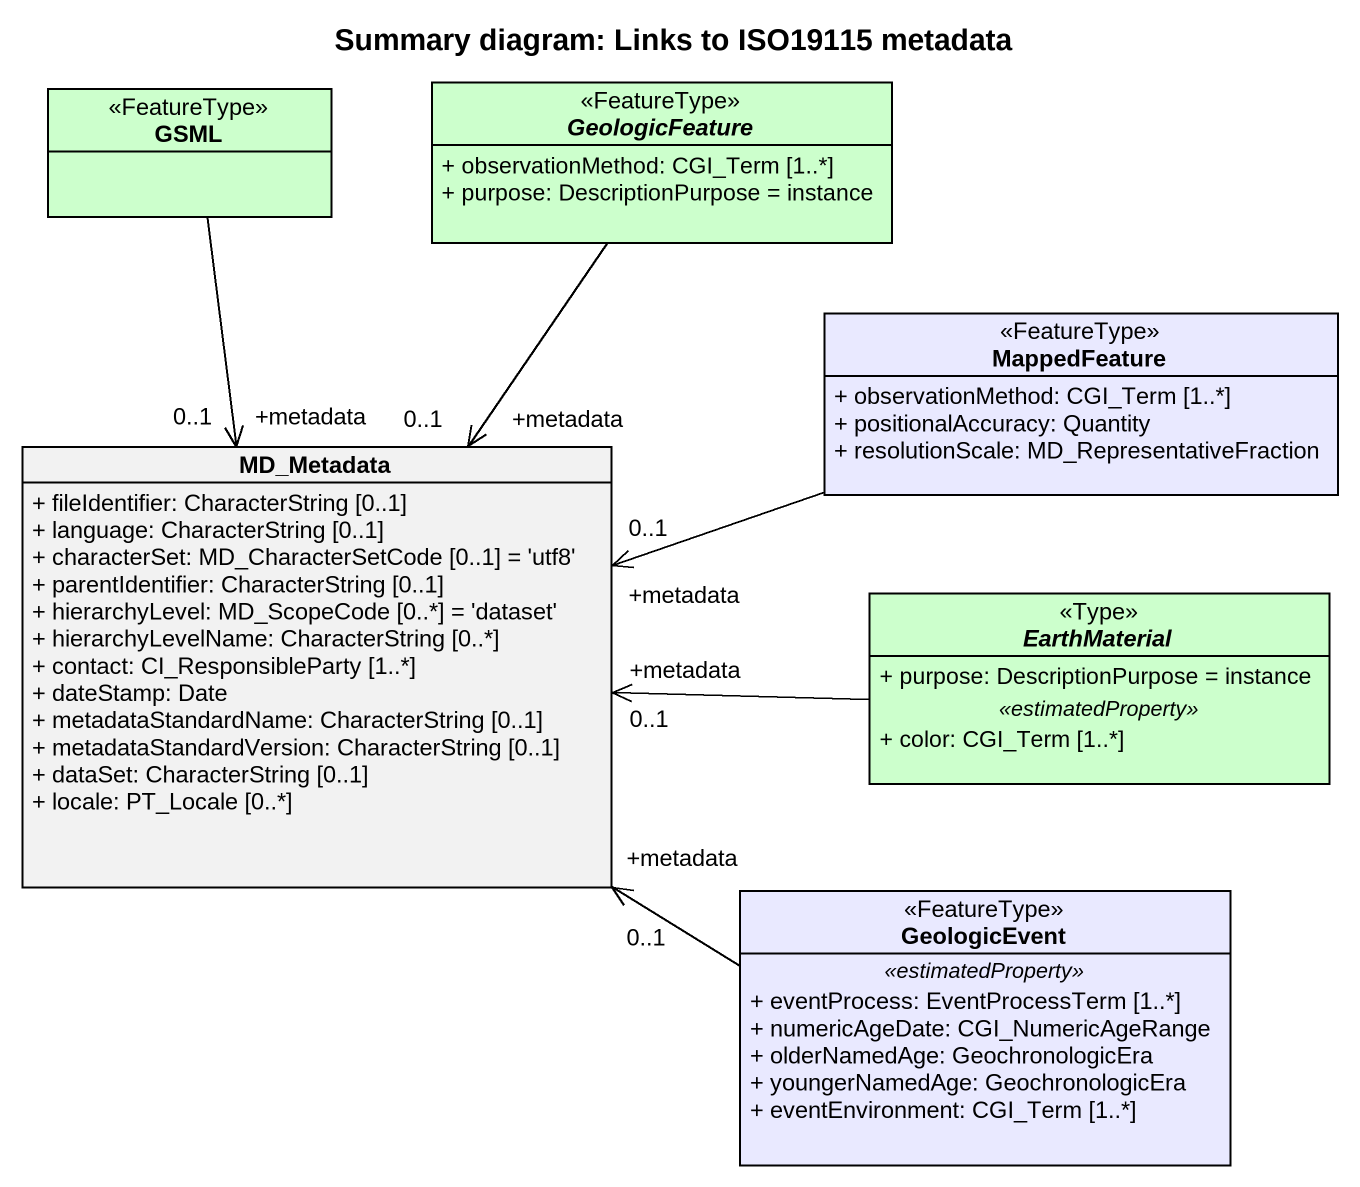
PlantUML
@startuml
title Summary diagram: Links to ISO19115 metadata
hide circle
hide empty members
skinparam classAttributeIconSize 0
class GSML <<FeatureType>> #CCFFCC
abstract class GeologicFeature <<FeatureType>> #CCFFCC {
  + observationMethod: CGI_Term [1..*]
  + purpose: DescriptionPurpose = instance
}
class MappedFeature <<FeatureType>> #E9E9FF {
  + observationMethod: CGI_Term [1..*]
  + positionalAccuracy: Quantity
  + resolutionScale: MD_RepresentativeFraction
}
class MD_Metadata {
  + fileIdentifier: CharacterString [0..1]
  + language: CharacterString [0..1]
  + characterSet: MD_CharacterSetCode [0..1] = 'utf8'
  + parentIdentifier: CharacterString [0..1]
  + hierarchyLevel: MD_ScopeCode [0..*] = 'dataset'
  + hierarchyLevelName: CharacterString [0..*]
  + contact: CI_ResponsibleParty [1..*]
  + dateStamp: Date
  + metadataStandardName: CharacterString [0..1]
  + metadataStandardVersion: CharacterString [0..1]
  + dataSet: CharacterString [0..1]
  + locale: PT_Locale [0..*]
}
abstract class EarthMaterial <<Type>> #CCFFCC {
  + purpose: DescriptionPurpose = instance
  .. <<estimatedProperty>> ..
  + color: CGI_Term [1..*]
}
class GeologicEvent <<FeatureType>> #E9E9FF {
  .. <<estimatedProperty>> ..
  + eventProcess: EventProcessTerm [1..*]
  + numericAgeDate: CGI_NumericAgeRange
  + olderNamedAge: GeochronologicEra
  + youngerNamedAge: GeochronologicEra
  + eventEnvironment: CGI_Term [1..*]
}
GSML --> "+metadata\n0..1" MD_Metadata
GeologicFeature --> "+metadata\n0..1" MD_Metadata
MappedFeature -left-> "+metadata\n0..1" MD_Metadata
EarthMaterial -left-> "+metadata\n0..1" MD_Metadata
GeologicEvent -left-> "+metadata\n0..1" MD_Metadata
@enduml
